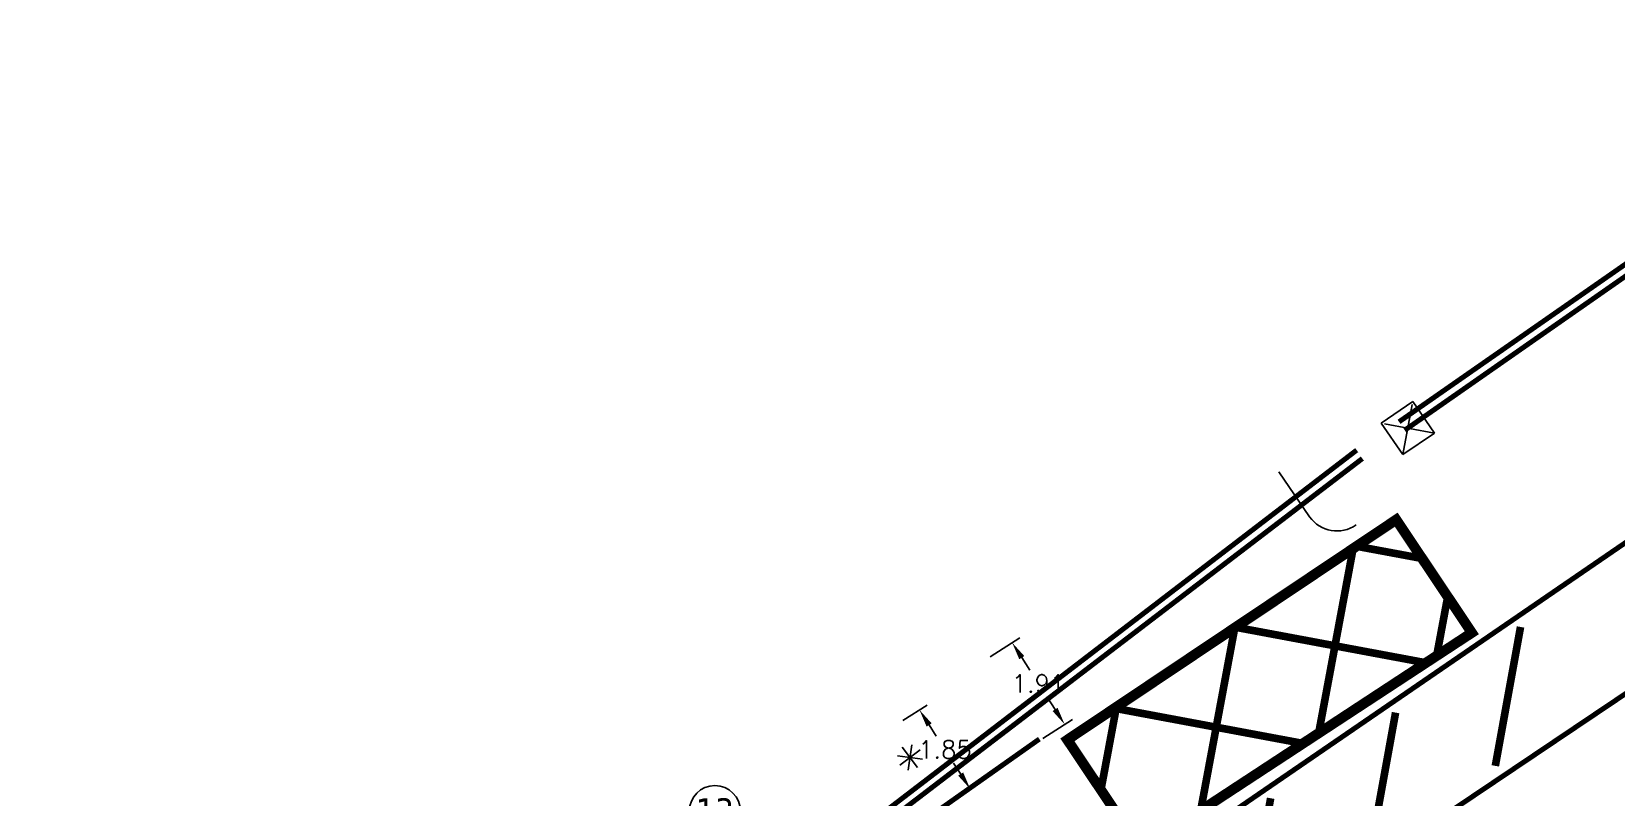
# Model space of a CAD drawing. Extents: x 375488 to 375825, y 165886 to 166087.
# Drawn here: x 375612.46 to 375643.58, y 165970.04 to 165985.07 of the extents above; entities that cross this region are included whole.
import ezdxf
from ezdxf.enums import TextEntityAlignment as Align

# ---------------------------------------------------------------- set-up
doc = ezdxf.new("R2010")
doc.units = 0
for name, pattern in [('1004', [6, 4, -2]), ('1041', [2, 1, 0, 1]), ('DUCT1', [2, 1, -0.5, 0, -0.5])]:
    doc.linetypes.add(name, pattern=pattern)
doc.layers.get('0').update_dxf_attribs({"linetype": 'CONTINUOUS'})
for name, color, linetype in [('00-Prop refreshed', 7, 'CONTINUOUS'), ('ducts', 3, 'CONTINUOUS'), ('EXISTING DETAIL', 252, 'CONTINUOUS'), ('NUMBERS', 7, 'CONTINUOUS'), ('Rd Marks White new', 7, 'CONTINUOUS'), ('Rd Marks yellow new', 40, 'CONTINUOUS'), ('SETOUT DIMS', 1, 'CONTINUOUS'), ('SETOUT KERBS AND ISLAND', 170, 'CONTINUOUS'), ('SIGNALS EX REMAIN', 8, 'CONTINUOUS'), ('SIGSnumbers', 7, 'CONTINUOUS')]:
    doc.layers.add(name, color=color, linetype=linetype)
doc.styles.add('KTS_tahoma', font='tahoma.ttf')
doc.styles.get("Standard").update_dxf_attribs({"font": 'romans.shx'})
doc.dimstyles.get("Standard").update_dxf_attribs({"dimtxt": 0.18, "dimasz": 0.18, "dimexe": 0.18, "dimexo": 0.0625, "dimgap": 0.09, "dimtad": 0, "dimtih": 1, "dimtoh": 1, "dimdec": 4, "dimzin": 0, "dimdsep": 46, "dimtxsty": 'Standard', "dimcen": 0.09, "dimadec": 0, "dimazin": 0, "dimtfac": 1, "dimtdec": 4, "dimtofl": 0, "dimtmove": 0, "dimatfit": 3, "dimfxl": 1, "dimtolj": 1, "dimtzin": 0, "dimarcsym": 0})

# ---------------------------------------------------------------- blocks, each defined once
blk = doc.blocks.new('tactknob')
at = {"linetype": 'Continuous'}
for p, q in [((-0.5, 0.75), (-0.5, 1.25)), ((-0.25, 1), (-0.75, 1)), ((-0.323, 0.823), (-0.677, 1.177)), ((-0.677, 0.823), (-0.323, 1.177))]:
    blk.add_line(p, q, dxfattribs=at)
blk = doc.blocks.new('JBOX8')
at = {"color": 0, "linetype": 'ByBlock'}
for p, q in [((0.375, 0.375), (-0.375, 0.375)), ((-0.375, 0.375), (-0.375, -0.375)), ((-0.375, 0.375), (0.375, -0.375)), ((0.375, 0.375), (-0.375, -0.375)), ((0.375, -0.375), (0.375, 0.375)), ((-0.375, -0.375), (0.375, -0.375))]:
    blk.add_line(p, q, dxfattribs=at)
blk = doc.blocks.new('poleno')
at = {"layer": 'NUMBERS'}
blk.add_circle((0, 0), 1, dxfattribs=at)
at = {"layer": 'NUMBERS', "style": 'KTS_tahoma'}
blk.add_attdef('NUMBER', text='', height=1, dxfattribs=at).set_placement((0, 0), align=Align.MIDDLE)
blk = doc.blocks.new('*D255')
at = {"layer": 'SETOUT DIMS', "color": 0, "lineweight": -2, "transparency": 16777216}
for p, q in [((375629.569, 165971.542), (375630.047, 165971.849)), ((375630.085, 165971.457), (375630.224, 165971.24)), ((375630.704, 165970.493), (375630.564, 165970.71)), ((375630.566, 165969.989), (375631.044, 165970.296))]:
    blk.add_line(p, q, dxfattribs=at)
at = {"layer": 'SETOUT DIMS', "color": 0, "transparency": 16777216}
for points in [[(375630.134, 165971.489), (375630.035, 165971.426), (375629.895, 165971.752)], [(375630.753, 165970.525), (375630.655, 165970.462), (375630.893, 165970.199)]]:
    blk.add_solid(points, dxfattribs=at)
at = {"layer": 'SETOUT DIMS', "color": 0, "transparency": 16777216, "insert": (375630.394, 165970.975), "char_height": 0.35, "attachment_point": 5}
blk.add_mtext('\\A1;1.85', dxfattribs=at)
blk = doc.blocks.new('*D213')
at = {"layer": 'SETOUT DIMS', "color": 0, "lineweight": -2, "transparency": 16777216}
for p, q in [((375631.285, 165972.798), (375631.867, 165973.172)), ((375631.904, 165972.78), (375632.061, 165972.536)), ((375632.558, 165971.762), (375632.401, 165972.006)), ((375632.317, 165971.191), (375632.899, 165971.565))]:
    blk.add_line(p, q, dxfattribs=at)
at = {"layer": 'SETOUT DIMS', "color": 0, "transparency": 16777216}
for points in [[(375631.953, 165972.812), (375631.855, 165972.748), (375631.715, 165973.074)], [(375632.607, 165971.794), (375632.509, 165971.731), (375632.747, 165971.468)]]:
    blk.add_solid(points, dxfattribs=at)
at = {"layer": 'SETOUT DIMS', "color": 0, "transparency": 16777216, "insert": (375632.231, 165972.271), "char_height": 0.35, "attachment_point": 5}
blk.add_mtext('\\A1;1.91', dxfattribs=at)

msp = doc.modelspace()

# ---------------------------------------------------------------- linework, layer by layer
at = {"layer": '00-Prop refreshed', "linetype": '1004', "const_width": 0.1, "flags": 128}
for points in [[(375621.82686, 165960.58945), (375630.93686, 165966.30451), (375633.99334, 165968.34258), (375644.18708, 165975.33057), (375665.27669, 165989.34751)], [(375668.17483, 165988.78647), (375661.6527, 165984.09595), (375640.47073, 165969.8598), (375638.6436, 165968.62302), (375636.81648, 165967.38623), (375629.88519, 165962.53011), (375628.17134, 165961.32781), (375623.66929, 165958.5709)]]:
    msp.add_lwpolyline(points, dxfattribs=at)
at = {"layer": '00-Prop refreshed', "const_width": 0.15, "flags": 128}
for points in [[(375641.69945, 165973.38278), (375641.20432, 165970.65406)], [(375639.24553, 165971.70057), (375638.75722, 165969.00938)], [(375636.79162, 165970.01837), (375636.32102, 165967.42484)]]:
    msp.add_lwpolyline(points, dxfattribs=at)
at = {"layer": 'ducts', "linetype": 'DUCT1', "const_width": 0.1, "flags": 128}
for points in [[(375639.31324, 165977.41156), (375682.89415, 166007.75589)], [(375639.42466, 165977.24581), (375682.9869, 166007.6383)], [(375627.71165, 165968.60344), (375638.48145, 165976.85542)], [(375627.82839, 165968.46343), (375638.59286, 165976.68967)]]:
    msp.add_lwpolyline(points, dxfattribs=at)
at = {"layer": 'EXISTING DETAIL'}
msp.add_line((375636.95095, 165976.43076, 1.86507), (375637.55661, 165975.54531, 1.86507), dxfattribs=at)
msp.add_arc((375638.09428, 165975.9295, 1.86507), 0.66083, 215.546809, 304.592772, dxfattribs=at)
at = {"layer": 'Rd Marks White new', "linetype": '1004', "const_width": 0.1, "flags": 128}
for points in [[(375621.82686, 165960.58945), (375621.82686, 165960.58945), (375630.93686, 165966.30451), (375633.99334, 165968.34258), (375644.18708, 165975.33057), (375685.35384, 166002.69152)], [(375637.19871, 165967.66071), (375661.7533, 165984.16364)]]:
    msp.add_lwpolyline(points, dxfattribs=at)
at = {"layer": 'Rd Marks White new', "linetype": '1041', "const_width": 0.15}
for points in [[(375641.69945, 165973.38278), (375641.20432, 165970.65406)], [(375639.24553, 165971.70057), (375638.75722, 165969.00938)], [(375636.79162, 165970.01837), (375636.32102, 165967.42484)]]:
    msp.add_lwpolyline(points, dxfattribs=at)
at = {"layer": 'Rd Marks yellow new', "const_width": 0.2}
msp.add_lwpolyline([(375640.74338, 165973.26881), (375634.24416, 165969.00759), (375632.79934, 165971.16593), (375639.25722, 165975.48891)], close=True, dxfattribs=at)
at = {"layer": 'Rd Marks yellow new', "const_width": 0.15}
for points in [[(375638.41117, 165974.92255), (375637.73496, 165971.29634)], [(375639.7669, 165974.72752), (375638.47785, 165974.96719)], [(375640.26913, 165973.97727), (375640.05266, 165972.81594)], [(375636.08666, 165973.3665), (375635.41725, 165969.77673)], [(375639.8427, 165972.67827), (375636.1016, 165973.3765)], [(375633.76215, 165971.81044), (375633.45837, 165970.18143)], [(375637.42737, 165971.09467), (375633.72552, 165971.78592)]]:
    msp.add_lwpolyline(points, dxfattribs=at)
at = {"layer": 'SETOUT KERBS AND ISLAND', "const_width": 0.1, "flags": 128}
msp.add_lwpolyline([(375601.35282, 165952.97685), (375609.93588, 165957.39701), (375614.16759, 165959.60626), (375618.41452, 165962.01364, 0.02475964), (375626.77302, 165967.31474), (375632.24943, 165971.18081)], format="xyb", dxfattribs=at)

# ---------------------------------------------------------------- block references
at = {"layer": 'ducts', "linetype": 'DUCT1', "rotation": 214.3675539907025}
msp.add_blockref('JBOX8', (375639.4864, 165977.28814), dxfattribs=at)
at = {"layer": 'SIGNALS EX REMAIN'}
for rotation in [307.0034428353678, 307.0034428360374]:
    msp.add_blockref('tactknob', (375629.21007, 165969.81768), dxfattribs=dict(at, rotation=rotation))
at = {"layer": 'SIGSnumbers', "xscale": 0.5, "yscale": 0.5, "zscale": 0.5}
msp.add_blockref('poleno', (375625.87669, 165969.76714), dxfattribs=at).add_auto_attribs({'NUMBER': '13'})

# ---------------------------------------------------------------- dimensions: what is measured, and where the dimension line sits
at = {"layer": 'SETOUT DIMS', "color": 190}
for p1, p2, distance, text, picture, middle in [((375631.23234, 165972.76429), (375632.26427, 165971.1577), 0.57393, '1.91', '*D213', (375632.2312, 165972.27117)), ((375629.51609, 165971.5082), (375630.51352, 165969.95534), 0.45083, '1.85', '*D255', (375630.39413, 165970.97542))]:
    dim = msp.add_aligned_dim(p1=p1, p2=p2, distance=distance, text=text, dimstyle='Standard', override={"dimtxt": 0.35, "dimasz": 0.35, "dimdec": 1, "dimzin": 8}, dxfattribs=at)
    dim.commit()
    dim.dimension.update_dxf_attribs({"geometry": picture, "text_midpoint": middle})

doc.saveas('drawing.dxf')
